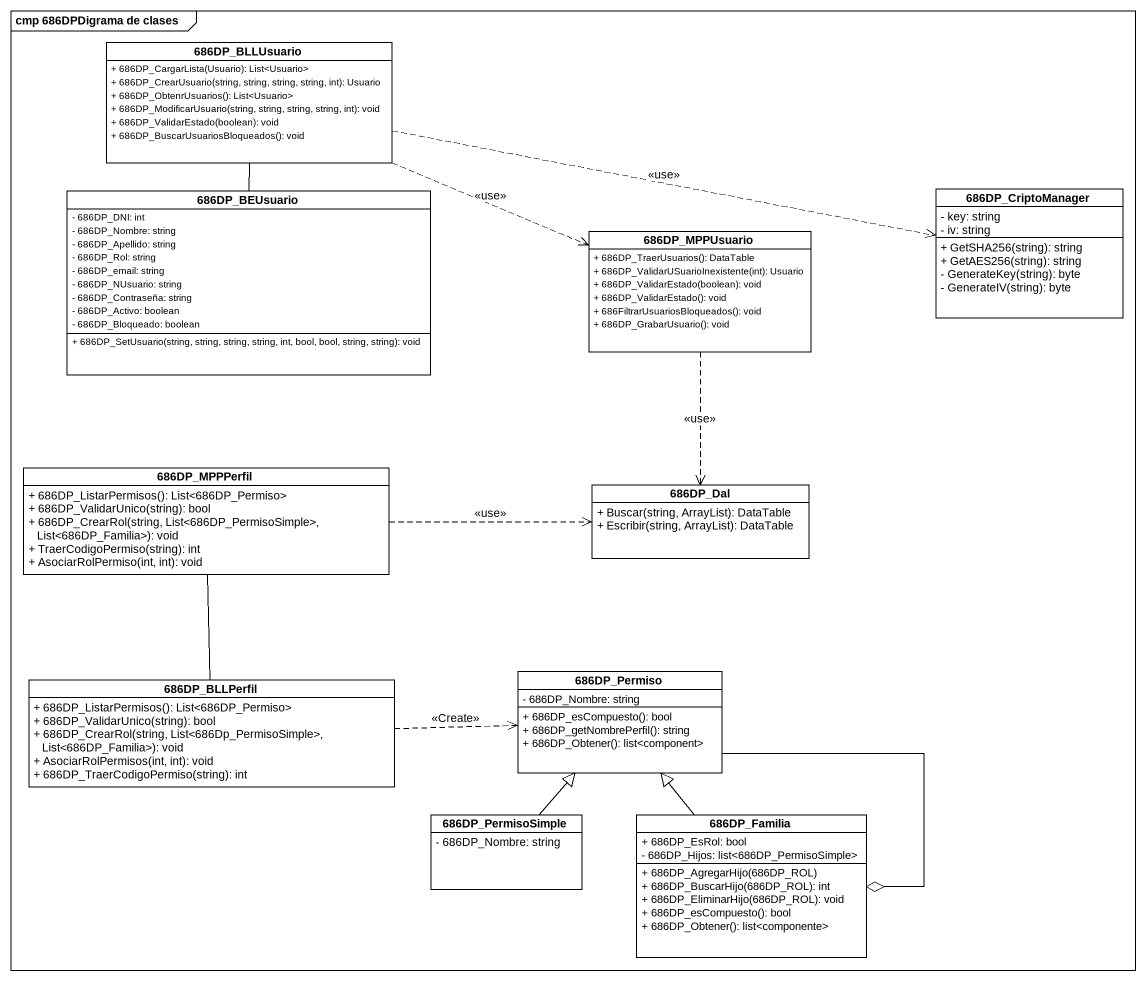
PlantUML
@startuml
mainframe cmp 686DPDigrama de clases
hide circle
hide empty members
skinparam classAttributeIconSize 0
class "686DP_BLLUsuario" as c686DP_BLLUsuario {
  + 686DP_CargarLista(Usuario): List<Usuario>
  + 686DP_CrearUsuario(string, string, string, string, int): Usuario
  + 686DP_ObtenrUsuarios(): List<Usuario>
  + 686DP_ModificarUsuario(string, string, string, string, int): void
  + 686DP_ValidarEstado(boolean): void
  + 686DP_BuscarUsuariosBloqueados(): void
}
class "686DP_BEUsuario" as c686DP_BEUsuario {
  - 686DP_DNI: int
  - 686DP_Nombre: string
  - 686DP_Apellido: string
  - 686DP_Rol: string
  - 686DP_email: string
  - 686DP_NUsuario: string
  - 686DP_Contraseña: string
  - 686DP_Activo: boolean
  - 686DP_Bloqueado: boolean
  + 686DP_SetUsuario(string, string, string, string, int, bool, bool, string, string): void
}
class "686DP_CriptoManager" as c686DP_CriptoManager {
  - key: string
  - iv: string
  + GetSHA256(string): string
  + GetAES256(string): string
  - GenerateKey(string): byte
  - GenerateIV(string): byte
}
class "686DP_MPPUsuario" as c686DP_MPPUsuario {
  + 686DP_TraerUsuarios(): DataTable
  + 686DP_ValidarUSuarioInexistente(int): Usuario
  + 686DP_ValidarEstado(boolean): void
  + 686DP_ValidarEstado(): void
  + 686FiltrarUsuariosBloqueados(): void
  + 686DP_GrabarUsuario(): void
}
class "686DP_MPPPerfil" as c686DP_MPPPerfil {
  + 686DP_ListarPermisos(): List<686DP_Permiso>
  + 686DP_ValidarUnico(string): bool
  + 686DP_CrearRol(string, List<686DP_PermisoSimple>, List<686DP_Familia>): void
  + TraerCodigoPermiso(string): int
  + AsociarRolPermiso(int, int): void
}
class "686DP_Dal" as c686DP_Dal {
  + Buscar(string, ArrayList): DataTable
  + Escribir(string, ArrayList): DataTable
}
class "686DP_BLLPerfil" as c686DP_BLLPerfil {
  + 686DP_ListarPermisos(): List<686DP_Permiso>
  + 686DP_ValidarUnico(string): bool
  + 686DP_CrearRol(string, List<686Dp_PermisoSimple>, List<686DP_Familia>): void
  + AsociarRolPermisos(int, int): void
  + 686DP_TraerCodigoPermiso(string): int
}
class "686DP_Permiso" as c686DP_Permiso {
  - 686DP_Nombre: string
  + 686DP_esCompuesto(): bool
  + 686DP_getNombrePerfil(): string
  + 686DP_Obtener(): list<component>
}
class "686DP_PermisoSimple" as c686DP_PermisoSimple {
  - 686DP_Nombre: string
}
class "686DP_Familia" as c686DP_Familia {
  + 686DP_EsRol: bool
  - 686DP_Hijos: list<686DP_PermisoSimple>
  + 686DP_AgregarHijo(686DP_ROL)
  + 686DP_BuscarHijo(686DP_ROL): int
  + 686DP_EliminarHijo(686DP_ROL): void
  + 686DP_esCompuesto(): bool
  + 686DP_Obtener(): list<componente>
}
c686DP_BLLUsuario -- c686DP_BEUsuario
c686DP_BLLUsuario .right.> c686DP_CriptoManager : <<use>>
c686DP_BLLUsuario .right.> c686DP_MPPUsuario : <<use>>
c686DP_MPPUsuario ..> c686DP_Dal : <<use>>
c686DP_MPPPerfil .right.> c686DP_Dal : <<use>>
c686DP_BLLPerfil -up- c686DP_MPPPerfil
c686DP_BLLPerfil .right.> c686DP_Permiso : <<Create>>
c686DP_Permiso --o c686DP_Familia
c686DP_PermisoSimple -up-|> c686DP_Permiso
c686DP_Familia -up-|> c686DP_Permiso
@enduml
